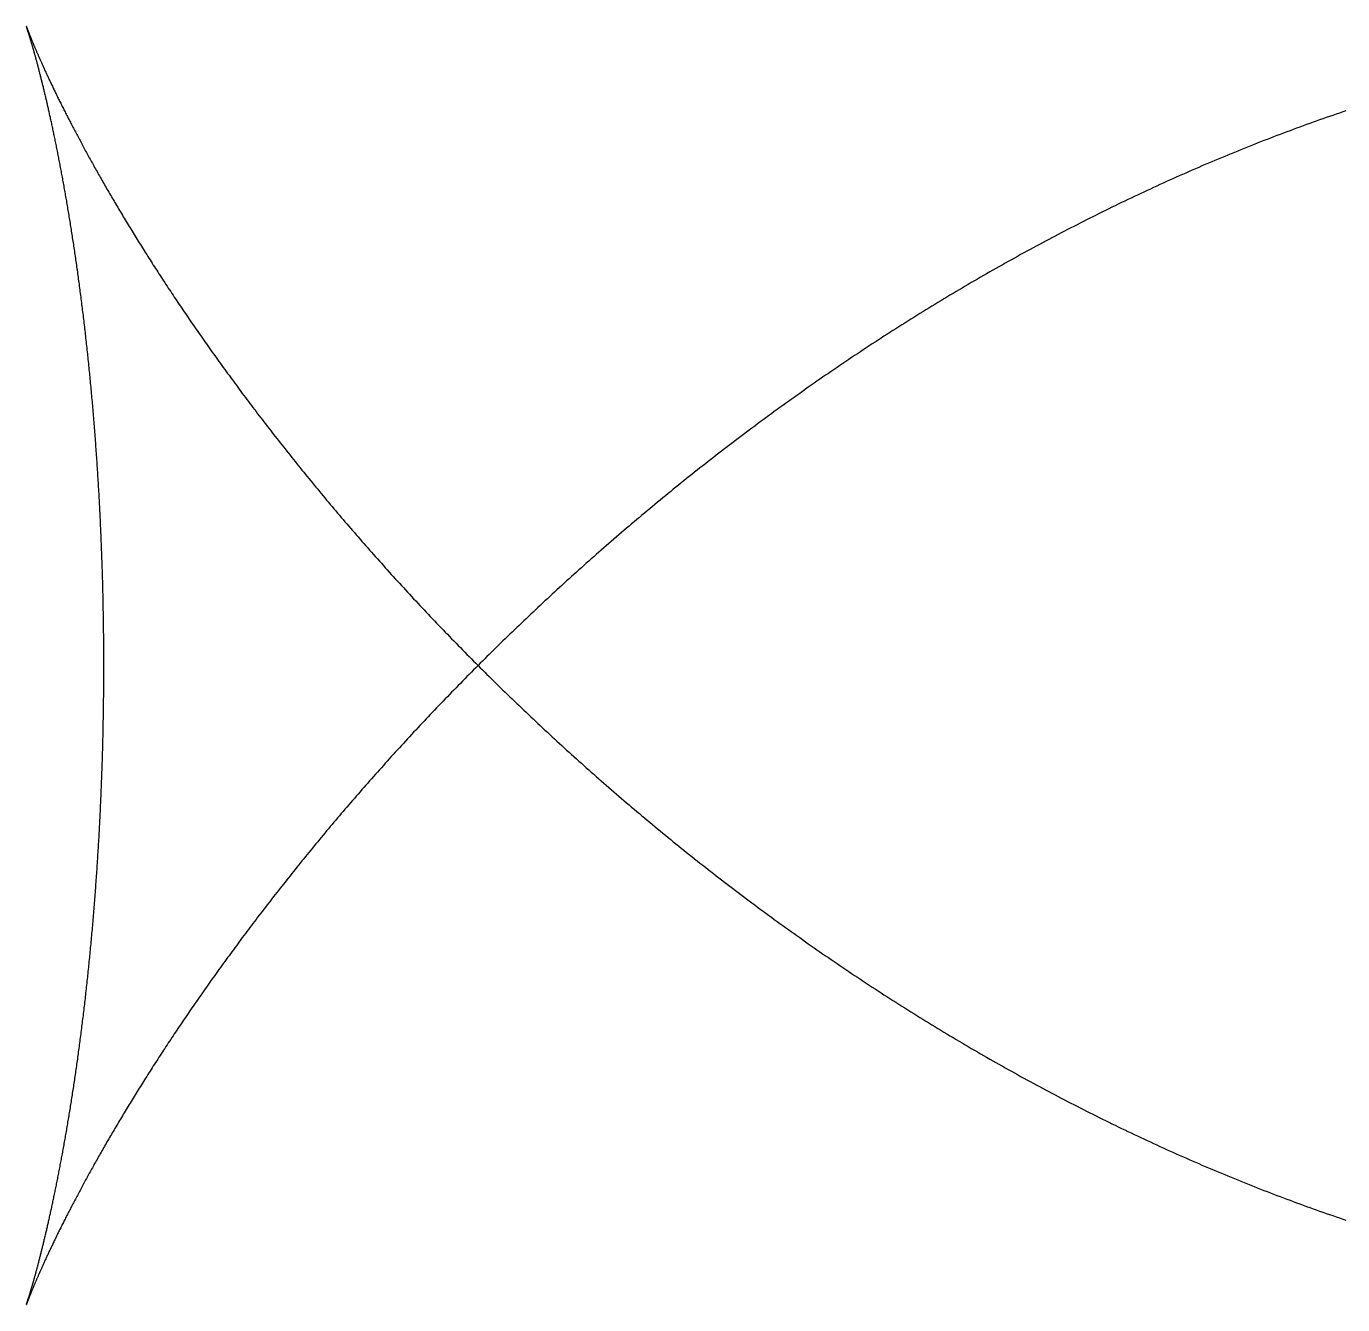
# Model space of a CAD drawing. Header units: metres. Extents: x 0 to 80, y 0 to 80.
# Drawn here: x 30.1 to 40, y 15.2 to 24.8 of the extents above; entities that cross this region are included whole.
import ezdxf

# ---------------------------------------------------------------- set-up
doc = ezdxf.new("R2010")
doc.units = ezdxf.units.M

msp = doc.modelspace()

# ---------------------------------------------------------------- linework, layer by layer
at = {"layer": 'ENGRAVE'}
msp.add_lwpolyline([(40.024787, 24.167424), (40, 24.159067), (39.975219, 24.15066), (39.950445, 24.142202), (39.925677, 24.133694), (39.900916, 24.125135), (39.876161, 24.116526), (39.851414, 24.107867), (39.826673, 24.099158), (39.80194, 24.090399), (39.777214, 24.08159), (39.752495, 24.072731), (39.727785, 24.063823), (39.703082, 24.054865), (39.678387, 24.045858), (39.653701, 24.036802), (39.629023, 24.027696), (39.604353, 24.018541), (39.579693, 24.009338), (39.555041, 24.000085), (39.530398, 23.990784), (39.505765, 23.981434), (39.481141, 23.972035), (39.456526, 23.962588), (39.431921, 23.953093), (39.407326, 23.94355), (39.382742, 23.933959), (39.358167, 23.924319), (39.333603, 23.914632), (39.309049, 23.904898), (39.284506, 23.895115), (39.259974, 23.885285), (39.235453, 23.875408), (39.210943, 23.865484), (39.186445, 23.855512), (39.161958, 23.845494), (39.137483, 23.835429), (39.113019, 23.825317), (39.088568, 23.815158), (39.064128, 23.804953), (39.039702, 23.794701), (39.015287, 23.784403), (38.990885, 23.77406), (38.966496, 23.76367), (38.94212, 23.753234), (38.917757, 23.742753), (38.893408, 23.732226), (38.869072, 23.721653), (38.844749, 23.711035), (38.82044, 23.700372), (38.796145, 23.689664), (38.771865, 23.678911), (38.747598, 23.668113), (38.723346, 23.65727), (38.699108, 23.646383), (38.674885, 23.635451), (38.650677, 23.624475), (38.626484, 23.613455), (38.602306, 23.602391), (38.578144, 23.591283), (38.553997, 23.580131), (38.529865, 23.568936), (38.50575, 23.557697), (38.48165, 23.546415), (38.457566, 23.535089), (38.433499, 23.523721), (38.409448, 23.512309), (38.385413, 23.500855), (38.361396, 23.489358), (38.337395, 23.477819), (38.313411, 23.466237), (38.289444, 23.454613), (38.265495, 23.442947), (38.241563, 23.431239), (38.217649, 23.419489), (38.193752, 23.407697), (38.169873, 23.395864), (38.146013, 23.383989), (38.12217, 23.372074), (38.098346, 23.360117), (38.074541, 23.348119), (38.050754, 23.336081), (38.026986, 23.324002), (38.003237, 23.311882), (37.979507, 23.299722), (37.955796, 23.287522), (37.932105, 23.275281), (37.908433, 23.263001), (37.884781, 23.250681), (37.861148, 23.238322), (37.837536, 23.225923), (37.813944, 23.213484), (37.790372, 23.201007), (37.76682, 23.18849), (37.743289, 23.175935), (37.719779, 23.163341), (37.69629, 23.150708), (37.672821, 23.138037), (37.649374, 23.125328), (37.625948, 23.112581), (37.602543, 23.099796), (37.57916, 23.086973), (37.555799, 23.074112), (37.532459, 23.061214), (37.509141, 23.048279), (37.485846, 23.035306), (37.462573, 23.022297), (37.439322, 23.00925), (37.416093, 22.996167), (37.392888, 22.983048), (37.369705, 22.969892), (37.346545, 22.9567), (37.323408, 22.943472), (37.300294, 22.930208), (37.277204, 22.916908), (37.254137, 22.903573), (37.231094, 22.890203), (37.208075, 22.876797), (37.185079, 22.863356), (37.162108, 22.84988), (37.13916, 22.83637), (37.116237, 22.822825), (37.093339, 22.809246), (37.070465, 22.795632), (37.047615, 22.781984), (37.024791, 22.768303), (37.001991, 22.754588), (36.979217, 22.740839), (36.956468, 22.727056), (36.933744, 22.713241), (36.911046, 22.699392), (36.888373, 22.685511), (36.865726, 22.671597), (36.843105, 22.65765), (36.82051, 22.643671), (36.797941, 22.62966), (36.775398, 22.615616), (36.752882, 22.601541), (36.730392, 22.587434), (36.707929, 22.573296), (36.685493, 22.559126), (36.663083, 22.544925), (36.640701, 22.530693), (36.618345, 22.51643), (36.596017, 22.502137), (36.573717, 22.487813), (36.551444, 22.473458), (36.529198, 22.459074), (36.506981, 22.44466), (36.484791, 22.430215), (36.462629, 22.415742), (36.440496, 22.401238), (36.41839, 22.386706), (36.396313, 22.372144), (36.374265, 22.357554), (36.352245, 22.342935), (36.330254, 22.328287), (36.308292, 22.313611), (36.286358, 22.298907), (36.264454, 22.284174), (36.242579, 22.269414), (36.220734, 22.254626), (36.198918, 22.239811), (36.177131, 22.224968), (36.155374, 22.210099), (36.133647, 22.195202), (36.11195, 22.180279), (36.090283, 22.165329), (36.068646, 22.150353), (36.047039, 22.13535), (36.025463, 22.120322), (36.003917, 22.105267), (35.982402, 22.090187), (35.960918, 22.075082), (35.939464, 22.059951), (35.918041, 22.044795), (35.89665, 22.029614), (35.875289, 22.014409), (35.85396, 21.999179), (35.832662, 21.983924), (35.811396, 21.968646), (35.790161, 21.953343), (35.768958, 21.938017), (35.747787, 21.922667), (35.726648, 21.907294), (35.705541, 21.891897), (35.684466, 21.876477), (35.663423, 21.861035), (35.642412, 21.845569), (35.621435, 21.830082), (35.600489, 21.814572), (35.579576, 21.79904), (35.558697, 21.783485), (35.53785, 21.76791), (35.517035, 21.752312), (35.496255, 21.736694), (35.475507, 21.721054), (35.454792, 21.705393), (35.434111, 21.689711), (35.413464, 21.674009), (35.39285, 21.658287), (35.37227, 21.642544), (35.351723, 21.626781), (35.331211, 21.610998), (35.310732, 21.595196), (35.290288, 21.579374), (35.269877, 21.563534), (35.249501, 21.547674), (35.22916, 21.531795), (35.208853, 21.515897), (35.18858, 21.499981), (35.168342, 21.484047), (35.148139, 21.468095), (35.127971, 21.452124), (35.107838, 21.436136), (35.08774, 21.420131), (35.067677, 21.404108), (35.047649, 21.388069), (35.027657, 21.372012), (35.0077, 21.355938), (34.987778, 21.339848), (34.967892, 21.323742), (34.948042, 21.30762), (34.928228, 21.291481), (34.908449, 21.275327), (34.888707, 21.259157), (34.869, 21.242972), (34.84933, 21.226772), (34.829696, 21.210557), (34.810098, 21.194327), (34.790537, 21.178083), (34.771012, 21.161824), (34.751524, 21.145551), (34.732072, 21.129265), (34.712658, 21.112964), (34.69328, 21.09665), (34.673939, 21.080322), (34.654634, 21.063982), (34.635368, 21.047628), (34.616138, 21.031261), (34.596945, 21.014882), (34.57779, 20.998491), (34.558672, 20.982088), (34.539592, 20.965672), (34.520549, 20.949245), (34.501544, 20.932806), (34.482577, 20.916356), (34.463647, 20.899894), (34.444756, 20.883422), (34.425902, 20.866939), (34.407086, 20.850445), (34.388309, 20.833941), (34.36957, 20.817427), (34.350869, 20.800903), (34.332206, 20.784369), (34.313582, 20.767826), (34.294996, 20.751273), (34.276449, 20.734711), (34.25794, 20.71814), (34.23947, 20.70156), (34.221039, 20.684972), (34.202647, 20.668376), (34.184294, 20.651771), (34.16598, 20.635158), (34.147705, 20.618538), (34.129469, 20.60191), (34.111272, 20.585275), (34.093114, 20.568632), (34.074996, 20.551983), (34.056917, 20.535327), (34.038878, 20.518664), (34.020878, 20.501996), (34.002918, 20.485321), (33.984998, 20.46864), (33.967117, 20.451953), (33.949277, 20.435261), (33.931476, 20.418563), (33.913715, 20.401861), (33.895994, 20.385153), (33.878313, 20.368441), (33.860672, 20.351725), (33.843071, 20.335004), (33.825511, 20.318279), (33.807991, 20.30155), (33.790511, 20.284817), (33.773072, 20.268081), (33.755673, 20.251342), (33.738315, 20.2346), (33.720998, 20.217855), (33.703721, 20.201107), (33.686485, 20.184357), (33.669289, 20.167604), (33.652135, 20.150849), (33.635021, 20.134093), (33.617949, 20.117335), (33.600917, 20.100575), (33.583926, 20.083815), (33.566977, 20.067053), (33.550069, 20.050291), (33.533201, 20.033527), (33.516376, 20.016764), (33.499591, 20), (33.482848, 19.983236), (33.466146, 19.966473), (33.449486, 19.949709), (33.432867, 19.932947), (33.41629, 19.916185), (33.399755, 19.899425), (33.383261, 19.882665), (33.366809, 19.865907), (33.350399, 19.849151), (33.33403, 19.832396), (33.317704, 19.815643), (33.301419, 19.798893), (33.285176, 19.782145), (33.268975, 19.7654), (33.252817, 19.748658), (33.2367, 19.731919), (33.220626, 19.715183), (33.204593, 19.69845), (33.188603, 19.681721), (33.172655, 19.664996), (33.15675, 19.648275), (33.140886, 19.631559), (33.125066, 19.614847), (33.109287, 19.598139), (33.093551, 19.581437), (33.077858, 19.564739), (33.062207, 19.548047), (33.046598, 19.53136), (33.031033, 19.514679), (33.01551, 19.498004), (33.000029, 19.481336), (32.984591, 19.464673), (32.969197, 19.448017), (32.953844, 19.431368), (32.938535, 19.414725), (32.923269, 19.39809), (32.908045, 19.381462), (32.892864, 19.364842), (32.877726, 19.348229), (32.862632, 19.331624), (32.84758, 19.315028), (32.832571, 19.29844), (32.817606, 19.28186), (32.802683, 19.265289), (32.787804, 19.248727), (32.772968, 19.232174), (32.758175, 19.215631), (32.743425, 19.199097), (32.728718, 19.182573), (32.714055, 19.166059), (32.699435, 19.149555), (32.684858, 19.133061), (32.670325, 19.116578), (32.655835, 19.100106), (32.641389, 19.083644), (32.626986, 19.067194), (32.612626, 19.050755), (32.59831, 19.034328), (32.584037, 19.017912), (32.569808, 19.001509), (32.555622, 18.985118), (32.54148, 18.968739), (32.527382, 18.952372), (32.513327, 18.936018), (32.499315, 18.919678), (32.485348, 18.90335), (32.471424, 18.887036), (32.457543, 18.870735), (32.443706, 18.854449), (32.429913, 18.838176), (32.416164, 18.821917), (32.402459, 18.805673), (32.388797, 18.789443), (32.375179, 18.773228), (32.361604, 18.757028), (32.348074, 18.740843), (32.334587, 18.724673), (32.321144, 18.708519), (32.307745, 18.69238), (32.29439, 18.676258), (32.281079, 18.660152), (32.267811, 18.644062), (32.254587, 18.627988), (32.241408, 18.611931), (32.228272, 18.595892), (32.21518, 18.579869), (32.202132, 18.563864), (32.189127, 18.547876), (32.176167, 18.531905), (32.163251, 18.515953), (32.150378, 18.500019), (32.13755, 18.484103), (32.124765, 18.468205), (32.112025, 18.452326), (32.099328, 18.436466), (32.086675, 18.420626), (32.074067, 18.404804), (32.061502, 18.389002), (32.048981, 18.373219), (32.036504, 18.357456), (32.024071, 18.341713), (32.011682, 18.325991), (31.999337, 18.310289), (31.987036, 18.294607), (31.974779, 18.278946), (31.962566, 18.263306), (31.950397, 18.247688), (31.938272, 18.23209), (31.926191, 18.216515), (31.914153, 18.20096), (31.90216, 18.185428), (31.890211, 18.169918), (31.878305, 18.154431), (31.866444, 18.138965), (31.854626, 18.123523), (31.842852, 18.108103), (31.831123, 18.092706), (31.819437, 18.077333), (31.807795, 18.061983), (31.796197, 18.046657), (31.784643, 18.031354), (31.773132, 18.016076), (31.761666, 18.000821), (31.750243, 17.985591), (31.738865, 17.970386), (31.72753, 17.955205), (31.716239, 17.940049), (31.704991, 17.924918), (31.693788, 17.909813), (31.682628, 17.894733), (31.671512, 17.879678), (31.66044, 17.86465), (31.649412, 17.849647), (31.638427, 17.834671), (31.627486, 17.819721), (31.616589, 17.804798), (31.605735, 17.789901), (31.594925, 17.775032), (31.584159, 17.760189), (31.573437, 17.745374), (31.562758, 17.730586), (31.552122, 17.715826), (31.54153, 17.701093), (31.530982, 17.686389), (31.520477, 17.671713), (31.510016, 17.657065), (31.499598, 17.642446), (31.489224, 17.627856), (31.478893, 17.613294), (31.468606, 17.598762), (31.458362, 17.584258), (31.448161, 17.569785), (31.438004, 17.55534), (31.42789, 17.540926), (31.417819, 17.526542), (31.407792, 17.512187), (31.397808, 17.497863), (31.387867, 17.48357), (31.37797, 17.469307), (31.368115, 17.455075), (31.358304, 17.440874), (31.348536, 17.426704), (31.338811, 17.412566), (31.329129, 17.398459), (31.31949, 17.384384), (31.309894, 17.37034), (31.300341, 17.356329), (31.290831, 17.34235), (31.281364, 17.328403), (31.27194, 17.314489), (31.262558, 17.300608), (31.25322, 17.286759), (31.243924, 17.272944), (31.234671, 17.259161), (31.225461, 17.245412), (31.216293, 17.231697), (31.207169, 17.218016), (31.198086, 17.204368), (31.189047, 17.190754), (31.18005, 17.177175), (31.171095, 17.16363), (31.162183, 17.15012), (31.153313, 17.136644), (31.144486, 17.123203), (31.135701, 17.109797), (31.126958, 17.096427), (31.118258, 17.083092), (31.1096, 17.069792), (31.100984, 17.056528), (31.092411, 17.0433), (31.083879, 17.030108), (31.07539, 17.016952), (31.066942, 17.003833), (31.058537, 16.99075), (31.050174, 16.977703), (31.041852, 16.964694), (31.033573, 16.951721), (31.025335, 16.938786), (31.017139, 16.925888), (31.008985, 16.913027), (31.000872, 16.900204), (30.992801, 16.887419), (30.984772, 16.874672), (30.976784, 16.861963), (30.968838, 16.849292), (30.960934, 16.836659), (30.95307, 16.824065), (30.945249, 16.81151), (30.937468, 16.798993), (30.929729, 16.786516), (30.922031, 16.774077), (30.914374, 16.761678), (30.906758, 16.749319), (30.899184, 16.736999), (30.89165, 16.724719), (30.884158, 16.712478), (30.876706, 16.700278), (30.869295, 16.688118), (30.861925, 16.675998), (30.854596, 16.663919), (30.847308, 16.651881), (30.84006, 16.639883), (30.832853, 16.627926), (30.825686, 16.616011), (30.81856, 16.604136), (30.811474, 16.592303), (30.804429, 16.580511), (30.797424, 16.568761), (30.79046, 16.557053), (30.783535, 16.545387), (30.776651, 16.533763), (30.769807, 16.522181), (30.763003, 16.510642), (30.756239, 16.499145), (30.749515, 16.487691), (30.742831, 16.476279), (30.736187, 16.464911), (30.729582, 16.453585), (30.723017, 16.442303), (30.716492, 16.431064), (30.710006, 16.419869), (30.70356, 16.408717), (30.697154, 16.397609), (30.690786, 16.386545), (30.684458, 16.375525), (30.67817, 16.364549), (30.67192, 16.353617), (30.66571, 16.34273), (30.659539, 16.331887), (30.653407, 16.321089), (30.647314, 16.310336), (30.64126, 16.299628), (30.635244, 16.288965), (30.629267, 16.278347), (30.623329, 16.267774), (30.61743, 16.257247), (30.611569, 16.246766), (30.605747, 16.23633), (30.599963, 16.22594), (30.594218, 16.215597), (30.588511, 16.205299), (30.582842, 16.195047), (30.577211, 16.184842), (30.571618, 16.174683), (30.566064, 16.164571), (30.560547, 16.154506), (30.555068, 16.144488), (30.549627, 16.134516), (30.544224, 16.124592), (30.538859, 16.114715), (30.533531, 16.104885), (30.52824, 16.095102), (30.522987, 16.085368), (30.517772, 16.075681), (30.512593, 16.066041), (30.507452, 16.05645), (30.502349, 16.046907), (30.497282, 16.037412), (30.492252, 16.027965), (30.487259, 16.018566), (30.482304, 16.009216), (30.477384, 15.999915), (30.472502, 15.990662), (30.467656, 15.981459), (30.462847, 15.972304), (30.458075, 15.963198), (30.453338, 15.954142), (30.448638, 15.945135), (30.443975, 15.936177), (30.439347, 15.927269), (30.434756, 15.91841), (30.430201, 15.909601), (30.425681, 15.900842), (30.421198, 15.892133), (30.41675, 15.883474), (30.412338, 15.874865), (30.407962, 15.866306), (30.403621, 15.857798), (30.399316, 15.84934), (30.395046, 15.840933), (30.390812, 15.832576), (30.386612, 15.824271), (30.382448, 15.816016), (30.378319, 15.807812), (30.374225, 15.799659), (30.370166, 15.791557), (30.366142, 15.783507), (30.362152, 15.775508), (30.358197, 15.767561), (30.354277, 15.759665), (30.350391, 15.75182), (30.346539, 15.744028), (30.342722, 15.736287), (30.338939, 15.728598), (30.335191, 15.720962), (30.331476, 15.713377), (30.327795, 15.705845), (30.324148, 15.698365), (30.320536, 15.690937), (30.316956, 15.683562), (30.313411, 15.67624), (30.309899, 15.66897), (30.30642, 15.661753), (30.302975, 15.654589), (30.299563, 15.647478), (30.296184, 15.64042), (30.292839, 15.633415), (30.289526, 15.626463), (30.286247, 15.619564), (30.283, 15.612719), (30.279786, 15.605927), (30.276605, 15.599189), (30.273456, 15.592505), (30.27034, 15.585874), (30.267256, 15.579297), (30.264205, 15.572774), (30.261185, 15.566304), (30.258198, 15.559889), (30.255243, 15.553528), (30.25232, 15.547221), (30.249429, 15.540968), (30.246569, 15.53477), (30.243742, 15.528626), (30.240945, 15.522537), (30.238181, 15.516502), (30.235447, 15.510521), (30.232745, 15.504596), (30.230074, 15.498725), (30.227435, 15.492909), (30.224826, 15.487148), (30.222248, 15.481442), (30.219701, 15.475791), (30.217185, 15.470195), (30.2147, 15.464654), (30.212245, 15.459169), (30.20982, 15.453739), (30.207426, 15.448364), (30.205062, 15.443045), (30.202729, 15.437781), (30.200425, 15.432573), (30.198152, 15.427421), (30.195908, 15.422324), (30.193694, 15.417283), (30.19151, 15.412298), (30.189355, 15.407369), (30.18723, 15.402495), (30.185134, 15.397678), (30.183068, 15.392917), (30.181031, 15.388212), (30.179023, 15.383563), (30.177044, 15.37897), (30.175093, 15.374434), (30.173172, 15.369954), (30.171279, 15.365531), (30.169415, 15.361164), (30.16758, 15.356853), (30.165773, 15.352599), (30.163994, 15.348402), (30.162244, 15.344261), (30.160521, 15.340177), (30.158827, 15.33615), (30.15716, 15.33218), (30.155522, 15.328266), (30.153911, 15.32441), (30.152328, 15.32061), (30.150772, 15.316868), (30.149244, 15.313182), (30.147743, 15.309554), (30.146269, 15.305983), (30.144822, 15.302469), (30.143402, 15.299012), (30.14201, 15.295613), (30.140644, 15.29227), (30.139304, 15.288986), (30.137992, 15.285758), (30.136706, 15.282588), (30.135446, 15.279476), (30.134213, 15.276421), (30.133005, 15.273423), (30.131824, 15.270484), (30.130669, 15.267601), (30.12954, 15.264777), (30.128436, 15.26201), (30.127359, 15.259301), (30.126306, 15.25665), (30.12528, 15.254056), (30.124278, 15.25152), (30.123302, 15.249042), (30.122351, 15.246623), (30.121426, 15.24426), (30.120525, 15.241956), (30.119649, 15.23971), (30.118797, 15.237522), (30.117971, 15.235392), (30.117168, 15.23332), (30.116391, 15.231306), (30.115637, 15.22935), (30.114908, 15.227453), (30.114203, 15.225613), (30.113522, 15.223832), (30.112865, 15.222108), (30.112232, 15.220443), (30.111622, 15.218837), (30.111036, 15.217288), (30.110473, 15.215798), (30.109934, 15.214366), (30.109418, 15.212992), (30.108925, 15.211677), (30.108456, 15.21042), (30.108009, 15.209222), (30.107585, 15.208082), (30.107184, 15.207), (30.106805, 15.205976), (30.106449, 15.205011), (30.106115, 15.204105), (30.105804, 15.203257), (30.105515, 15.202467), (30.105248, 15.201736), (30.105003, 15.201063), (30.10478, 15.200449), (30.104578, 15.199893), (30.104398, 15.199396), (30.10424, 15.198957), (30.104103, 15.198576), (30.103988, 15.198255), (30.103894, 15.197991), (30.103821, 15.197786), (30.103769, 15.19764), (30.103738, 15.197552), (30.103727, 15.197523), (30.103738, 15.197552), (30.103768, 15.19764), (30.10382, 15.197786), (30.103892, 15.197991), (30.103984, 15.198255), (30.104096, 15.198576), (30.104228, 15.198957), (30.10438, 15.199396), (30.104552, 15.199893), (30.104744, 15.200449), (30.104955, 15.201063), (30.105186, 15.201736), (30.105436, 15.202467), (30.105705, 15.203257), (30.105994, 15.204105), (30.106301, 15.205011), (30.106628, 15.205976), (30.106973, 15.207), (30.107337, 15.208082), (30.10772, 15.209222), (30.108121, 15.21042), (30.108541, 15.211677), (30.108979, 15.212992), (30.109435, 15.214366), (30.109909, 15.215798), (30.110402, 15.217288), (30.110912, 15.218837), (30.111439, 15.220443), (30.111985, 15.222108), (30.112548, 15.223832), (30.113128, 15.225613), (30.113726, 15.227453), (30.114341, 15.22935), (30.114973, 15.231306), (30.115622, 15.23332), (30.116288, 15.235392), (30.11697, 15.237522), (30.117669, 15.23971), (30.118385, 15.241956), (30.119117, 15.24426), (30.119866, 15.246623), (30.120631, 15.249042), (30.121412, 15.25152), (30.122208, 15.254056), (30.123021, 15.25665), (30.12385, 15.259301), (30.124694, 15.26201), (30.125554, 15.264777), (30.126429, 15.267601), (30.127319, 15.270484), (30.128225, 15.273423), (30.129146, 15.276421), (30.130082, 15.279476), (30.131032, 15.282588), (30.131998, 15.285758), (30.132978, 15.288986), (30.133973, 15.29227), (30.134982, 15.295613), (30.136006, 15.299012), (30.137044, 15.302469), (30.138096, 15.305983), (30.139162, 15.309554), (30.140242, 15.313182), (30.141336, 15.316868), (30.142443, 15.32061), (30.143564, 15.32441), (30.144699, 15.328266), (30.145847, 15.33218), (30.147008, 15.33615), (30.148182, 15.340177), (30.149369, 15.344261), (30.15057, 15.348402), (30.151783, 15.352599), (30.153009, 15.356853), (30.154247, 15.361164), (30.155498, 15.365531), (30.156762, 15.369954), (30.158037, 15.374434), (30.159325, 15.37897), (30.160625, 15.383563), (30.161937, 15.388212), (30.16326, 15.392917), (30.164596, 15.397678), (30.165943, 15.402495), (30.167302, 15.407369), (30.168672, 15.412298), (30.170053, 15.417283), (30.171446, 15.422324), (30.172849, 15.427421), (30.174264, 15.432573), (30.17569, 15.437781), (30.177126, 15.443045), (30.178573, 15.448364), (30.18003, 15.453739), (30.181498, 15.459169), (30.182977, 15.464654), (30.184465, 15.470195), (30.185964, 15.475791), (30.187473, 15.481442), (30.188991, 15.487148), (30.19052, 15.492909), (30.192058, 15.498725), (30.193606, 15.504596), (30.195163, 15.510521), (30.19673, 15.516502), (30.198306, 15.522537), (30.199891, 15.528626), (30.201485, 15.53477), (30.203089, 15.540968), (30.204701, 15.547221), (30.206321, 15.553528), (30.207951, 15.559889), (30.209589, 15.566304), (30.211235, 15.572774), (30.21289, 15.579297), (30.214553, 15.585874), (30.216224, 15.592505), (30.217903, 15.599189), (30.219591, 15.605927), (30.221285, 15.612719), (30.222988, 15.619564), (30.224698, 15.626463), (30.226416, 15.633415), (30.228141, 15.64042), (30.229873, 15.647478), (30.231613, 15.654589), (30.23336, 15.661753), (30.235113, 15.66897), (30.236874, 15.67624), (30.238641, 15.683562), (30.240415, 15.690937), (30.242196, 15.698365), (30.243983, 15.705845), (30.245776, 15.713377), (30.247576, 15.720962), (30.249382, 15.728598), (30.251193, 15.736287), (30.253011, 15.744028), (30.254835, 15.75182), (30.256664, 15.759665), (30.258499, 15.767561), (30.26034, 15.775508), (30.262186, 15.783507), (30.264038, 15.791557), (30.265894, 15.799659), (30.267756, 15.807812), (30.269623, 15.816016), (30.271495, 15.824271), (30.273372, 15.832576), (30.275253, 15.840933), (30.277139, 15.84934), (30.27903, 15.857798), (30.280925, 15.866306), (30.282824, 15.874865), (30.284728, 15.883474), (30.286636, 15.892133), (30.288548, 15.900842), (30.290464, 15.909601), (30.292384, 15.91841), (30.294307, 15.927269), (30.296234, 15.936177), (30.298165, 15.945135), (30.300099, 15.954142), (30.302037, 15.963198), (30.303977, 15.972304), (30.305921, 15.981459), (30.307869, 15.990662), (30.309819, 15.999915), (30.311772, 16.009216), (30.313727, 16.018566), (30.315686, 16.027965), (30.317647, 16.037412), (30.31961, 16.046907), (30.321576, 16.05645), (30.323545, 16.066041), (30.325515, 16.075681), (30.327488, 16.085368), (30.329462, 16.095102), (30.331439, 16.104885), (30.333417, 16.114715), (30.335398, 16.124592), (30.337379, 16.134516), (30.339363, 16.144488), (30.341348, 16.154506), (30.343334, 16.164571), (30.345321, 16.174683), (30.34731, 16.184842), (30.3493, 16.195047), (30.351291, 16.205299), (30.353282, 16.215597), (30.355275, 16.22594), (30.357268, 16.23633), (30.359262, 16.246766), (30.361257, 16.257247), (30.363252, 16.267774), (30.365247, 16.278347), (30.367243, 16.288965), (30.369238, 16.299628), (30.371234, 16.310336), (30.37323, 16.321089), (30.375226, 16.331887), (30.377221, 16.34273), (30.379217, 16.353617), (30.381212, 16.364549), (30.383206, 16.375525), (30.3852, 16.386545), (30.387194, 16.397609), (30.389187, 16.408717), (30.391179, 16.419869), (30.39317, 16.431064), (30.39516, 16.442303), (30.397149, 16.453585), (30.399137, 16.464911), (30.401124, 16.476279), (30.403109, 16.487691), (30.405093, 16.499145), (30.407076, 16.510642), (30.409057, 16.522181), (30.411036, 16.533763), (30.413014, 16.545387), (30.41499, 16.557053), (30.416964, 16.568761), (30.418936, 16.580511), (30.420906, 16.592303), (30.422873, 16.604136), (30.424839, 16.616011), (30.426802, 16.627926), (30.428763, 16.639883), (30.430721, 16.651881), (30.432677, 16.663919), (30.43463, 16.675998), (30.436581, 16.688118), (30.438528, 16.700278), (30.440473, 16.712478), (30.442415, 16.724719), (30.444354, 16.736999), (30.44629, 16.749319), (30.448222, 16.761678), (30.450151, 16.774077), (30.452077, 16.786516), (30.453999, 16.798993), (30.455918, 16.81151), (30.457834, 16.824065), (30.459745, 16.836659), (30.461653, 16.849292), (30.463557, 16.861963), (30.465457, 16.874672), (30.467354, 16.887419), (30.469246, 16.900204), (30.471134, 16.913027), (30.473017, 16.925888), (30.474897, 16.938786), (30.476772, 16.951721), (30.478643, 16.964694), (30.480509, 16.977703), (30.482371, 16.99075), (30.484228, 17.003833), (30.48608, 17.016952), (30.487928, 17.030108), (30.48977, 17.0433), (30.491608, 17.056528), (30.493441, 17.069792), (30.495268, 17.083092), (30.497091, 17.096427), (30.498908, 17.109797), (30.50072, 17.123203), (30.502526, 17.136644), (30.504327, 17.15012), (30.506123, 17.16363), (30.507913, 17.177175), (30.509697, 17.190754), (30.511476, 17.204368), (30.513249, 17.218016), (30.515016, 17.231697), (30.516777, 17.245412), (30.518532, 17.259161), (30.520281, 17.272944), (30.522024, 17.286759), (30.523761, 17.300608), (30.525491, 17.314489), (30.527215, 17.328403), (30.528933, 17.34235), (30.530644, 17.356329), (30.532349, 17.37034), (30.534047, 17.384384), (30.535739, 17.398459), (30.537423, 17.412566), (30.539101, 17.426704), (30.540773, 17.440874), (30.542437, 17.455075), (30.544094, 17.469307), (30.545745, 17.48357), (30.547388, 17.497863), (30.549024, 17.512187), (30.550653, 17.526542), (30.552274, 17.540926), (30.553889, 17.55534), (30.555495, 17.569785), (30.557095, 17.584258), (30.558687, 17.598762), (30.560271, 17.613294), (30.561848, 17.627856), (30.563417, 17.642446), (30.564978, 17.657065), (30.566531, 17.671713), (30.568077, 17.686389), (30.569615, 17.701093), (30.571144, 17.715826), (30.572666, 17.730586), (30.574179, 17.745374), (30.575685, 17.760189), (30.577182, 17.775032), (30.578671, 17.789901), (30.580152, 17.804798), (30.581624, 17.819721), (30.583088, 17.834671), (30.584543, 17.849647), (30.58599, 17.86465), (30.587428, 17.879678), (30.588858, 17.894733), (30.590279, 17.909813), (30.591691, 17.924918), (30.593095, 17.940049), (30.594489, 17.955205), (30.595875, 17.970386), (30.597252, 17.985591), (30.59862, 18.000821), (30.599978, 18.016076), (30.601328, 18.031354), (30.602669, 18.046657), (30.604, 18.061983), (30.605322, 18.077333), (30.606635, 18.092706), (30.607939, 18.108103), (30.609233, 18.123523), (30.610518, 18.138965), (30.611793, 18.154431), (30.613059, 18.169918), (30.614315, 18.185428), (30.615562, 18.20096), (30.616799, 18.216515), (30.618026, 18.23209), (30.619244, 18.247688), (30.620451, 18.263306), (30.621649, 18.278946), (30.622837, 18.294607), (30.624016, 18.310289), (30.625184, 18.325991), (30.626342, 18.341713), (30.62749, 18.357456), (30.628629, 18.373219), (30.629757, 18.389002), (30.630875, 18.404804), (30.631982, 18.420626), (30.63308, 18.436466), (30.634167, 18.452326), (30.635244, 18.468205), (30.636311, 18.484103), (30.637367, 18.500019), (30.638413, 18.515953), (30.639448, 18.531905), (30.640473, 18.547876), (30.641487, 18.563864), (30.642491, 18.579869), (30.643484, 18.595892), (30.644467, 18.611931), (30.645439, 18.627988), (30.6464, 18.644062), (30.64735, 18.660152), (30.64829, 18.676258), (30.649219, 18.69238), (30.650137, 18.708519), (30.651044, 18.724673), (30.65194, 18.740843), (30.652826, 18.757028), (30.6537, 18.773228), (30.654564, 18.789443), (30.655416, 18.805673), (30.656257, 18.821917), (30.657088, 18.838176), (30.657907, 18.854449), (30.658715, 18.870735), (30.659511, 18.887036), (30.660297, 18.90335), (30.661072, 18.919678), (30.661835, 18.936018), (30.662587, 18.952372), (30.663327, 18.968739), (30.664057, 18.985118), (30.664774, 19.001509), (30.665481, 19.017912), (30.666176, 19.034328), (30.66686, 19.050755), (30.667532, 19.067194), (30.668193, 19.083644), (30.668842, 19.100106), (30.66948, 19.116578), (30.670106, 19.133061), (30.670721, 19.149555), (30.671324, 19.166059), (30.671916, 19.182573), (30.672496, 19.199097), (30.673064, 19.215631), (30.673621, 19.232174), (30.674165, 19.248727), (30.674699, 19.265289), (30.67522, 19.28186), (30.67573, 19.29844), (30.676228, 19.315028), (30.676714, 19.331624), (30.677189, 19.348229), (30.677651, 19.364842), (30.678102, 19.381462), (30.678541, 19.39809), (30.678968, 19.414725), (30.679384, 19.431368), (30.679787, 19.448017), (30.680178, 19.464673), (30.680558, 19.481336), (30.680926, 19.498004), (30.681281, 19.514679), (30.681625, 19.53136), (30.681957, 19.548047), (30.682277, 19.564739), (30.682585, 19.581437), (30.682881, 19.598139), (30.683165, 19.614847), (30.683437, 19.631559), (30.683696, 19.648275), (30.683944, 19.664996), (30.68418, 19.681721), (30.684404, 19.69845), (30.684616, 19.715183), (30.684815, 19.731919), (30.685003, 19.748658), (30.685178, 19.7654), (30.685342, 19.782145), (30.685493, 19.798893), (30.685632, 19.815643), (30.68576, 19.832396), (30.685875, 19.849151), (30.685978, 19.865907), (30.686068, 19.882665), (30.686147, 19.899425), (30.686214, 19.916185), (30.686268, 19.932947), (30.686311, 19.949709), (30.686341, 19.966473), (30.686359, 19.983236), (30.686365, 20), (30.686359, 20.016764), (30.686341, 20.033527), (30.686311, 20.050291), (30.686268, 20.067053), (30.686214, 20.083815), (30.686147, 20.100575), (30.686068, 20.117335), (30.685978, 20.134093), (30.685875, 20.150849), (30.68576, 20.167604), (30.685632, 20.184357), (30.685493, 20.201107), (30.685342, 20.217855), (30.685178, 20.2346), (30.685003, 20.251342), (30.684815, 20.268081), (30.684616, 20.284817), (30.684404, 20.30155), (30.68418, 20.318279), (30.683944, 20.335004), (30.683696, 20.351725), (30.683437, 20.368441), (30.683165, 20.385153), (30.682881, 20.401861), (30.682585, 20.418563), (30.682277, 20.435261), (30.681957, 20.451953), (30.681625, 20.46864), (30.681281, 20.485321), (30.680926, 20.501996), (30.680558, 20.518664), (30.680178, 20.535327), (30.679787, 20.551983), (30.679384, 20.568632), (30.678968, 20.585275), (30.678541, 20.60191), (30.678102, 20.618538), (30.677651, 20.635158), (30.677189, 20.651771), (30.676714, 20.668376), (30.676228, 20.684972), (30.67573, 20.70156), (30.67522, 20.71814), (30.674699, 20.734711), (30.674165, 20.751273), (30.673621, 20.767826), (30.673064, 20.784369), (30.672496, 20.800903), (30.671916, 20.817427), (30.671324, 20.833941), (30.670721, 20.850445), (30.670106, 20.866939), (30.66948, 20.883422), (30.668842, 20.899894), (30.668193, 20.916356), (30.667532, 20.932806), (30.66686, 20.949245), (30.666176, 20.965672), (30.665481, 20.982088), (30.664774, 20.998491), (30.664057, 21.014882), (30.663327, 21.031261), (30.662587, 21.047628), (30.661835, 21.063982), (30.661072, 21.080322), (30.660297, 21.09665), (30.659511, 21.112964), (30.658715, 21.129265), (30.657907, 21.145551), (30.657088, 21.161824), (30.656257, 21.178083), (30.655416, 21.194327), (30.654564, 21.210557), (30.6537, 21.226772), (30.652826, 21.242972), (30.65194, 21.259157), (30.651044, 21.275327), (30.650137, 21.291481), (30.649219, 21.30762), (30.64829, 21.323742), (30.64735, 21.339848), (30.6464, 21.355938), (30.645439, 21.372012), (30.644467, 21.388069), (30.643484, 21.404108), (30.642491, 21.420131), (30.641487, 21.436136), (30.640473, 21.452124), (30.639448, 21.468095), (30.638413, 21.484047), (30.637367, 21.499981), (30.636311, 21.515897), (30.635244, 21.531795), (30.634167, 21.547674), (30.63308, 21.563534), (30.631982, 21.579374), (30.630875, 21.595196), (30.629757, 21.610998), (30.628629, 21.626781), (30.62749, 21.642544), (30.626342, 21.658287), (30.625184, 21.674009), (30.624016, 21.689711), (30.622837, 21.705393), (30.621649, 21.721054), (30.620451, 21.736694), (30.619244, 21.752312), (30.618026, 21.76791), (30.616799, 21.783485), (30.615562, 21.79904), (30.614315, 21.814572), (30.613059, 21.830082), (30.611793, 21.845569), (30.610518, 21.861035), (30.609233, 21.876477), (30.607939, 21.891897), (30.606635, 21.907294), (30.605322, 21.922667), (30.604, 21.938017), (30.602669, 21.953343), (30.601328, 21.968646), (30.599978, 21.983924), (30.59862, 21.999179), (30.597252, 22.014409), (30.595875, 22.029614), (30.594489, 22.044795), (30.593095, 22.059951), (30.591691, 22.075082), (30.590279, 22.090187), (30.588858, 22.105267), (30.587428, 22.120322), (30.58599, 22.13535), (30.584543, 22.150353), (30.583088, 22.165329), (30.581624, 22.180279), (30.580152, 22.195202), (30.578671, 22.210099), (30.577182, 22.224968), (30.575685, 22.239811), (30.574179, 22.254626), (30.572666, 22.269414), (30.571144, 22.284174), (30.569615, 22.298907), (30.568077, 22.313611), (30.566531, 22.328287), (30.564978, 22.342935), (30.563417, 22.357554), (30.561848, 22.372144), (30.560271, 22.386706), (30.558687, 22.401238), (30.557095, 22.415742), (30.555495, 22.430215), (30.553889, 22.44466), (30.552274, 22.459074), (30.550653, 22.473458), (30.549024, 22.487813), (30.547388, 22.502137), (30.545745, 22.51643), (30.544094, 22.530693), (30.542437, 22.544925), (30.540773, 22.559126), (30.539101, 22.573296), (30.537423, 22.587434), (30.535739, 22.601541), (30.534047, 22.615616), (30.532349, 22.62966), (30.530644, 22.643671), (30.528933, 22.65765), (30.527215, 22.671597), (30.525491, 22.685511), (30.523761, 22.699392), (30.522024, 22.713241), (30.520281, 22.727056), (30.518532, 22.740839), (30.516777, 22.754588), (30.515016, 22.768303), (30.513249, 22.781984), (30.511476, 22.795632), (30.509697, 22.809246), (30.507913, 22.822825), (30.506123, 22.83637), (30.504327, 22.84988), (30.502526, 22.863356), (30.50072, 22.876797), (30.498908, 22.890203), (30.497091, 22.903573), (30.495268, 22.916908), (30.493441, 22.930208), (30.491608, 22.943472), (30.48977, 22.9567), (30.487928, 22.969892), (30.48608, 22.983048), (30.484228, 22.996167), (30.482371, 23.00925), (30.480509, 23.022297), (30.478643, 23.035306), (30.476772, 23.048279), (30.474897, 23.061214), (30.473017, 23.074112), (30.471134, 23.086973), (30.469246, 23.099796), (30.467354, 23.112581), (30.465457, 23.125328), (30.463557, 23.138037), (30.461653, 23.150708), (30.459745, 23.163341), (30.457834, 23.175935), (30.455918, 23.18849), (30.453999, 23.201007), (30.452077, 23.213484), (30.450151, 23.225923), (30.448222, 23.238322), (30.44629, 23.250681), (30.444354, 23.263001), (30.442415, 23.275281), (30.440473, 23.287522), (30.438528, 23.299722), (30.436581, 23.311882), (30.43463, 23.324002), (30.432677, 23.336081), (30.430721, 23.348119), (30.428763, 23.360117), (30.426802, 23.372074), (30.424839, 23.383989), (30.422873, 23.395864), (30.420906, 23.407697), (30.418936, 23.419489), (30.416964, 23.431239), (30.41499, 23.442947), (30.413014, 23.454613), (30.411036, 23.466237), (30.409057, 23.477819), (30.407076, 23.489358), (30.405093, 23.500855), (30.403109, 23.512309), (30.401124, 23.523721), (30.399137, 23.535089), (30.397149, 23.546415), (30.39516, 23.557697), (30.39317, 23.568936), (30.391179, 23.580131), (30.389187, 23.591283), (30.387194, 23.602391), (30.3852, 23.613455), (30.383206, 23.624475), (30.381212, 23.635451), (30.379217, 23.646383), (30.377221, 23.65727), (30.375226, 23.668113), (30.37323, 23.678911), (30.371234, 23.689664), (30.369238, 23.700372), (30.367243, 23.711035), (30.365247, 23.721653), (30.363252, 23.732226), (30.361257, 23.742753), (30.359262, 23.753234), (30.357268, 23.76367), (30.355275, 23.77406), (30.353282, 23.784403), (30.351291, 23.794701), (30.3493, 23.804953), (30.34731, 23.815158), (30.345321, 23.825317), (30.343334, 23.835429), (30.341348, 23.845494), (30.339363, 23.855512), (30.337379, 23.865484), (30.335398, 23.875408), (30.333417, 23.885285), (30.331439, 23.895115), (30.329462, 23.904898), (30.327488, 23.914632), (30.325515, 23.924319), (30.323545, 23.933959), (30.321576, 23.94355), (30.31961, 23.953093), (30.317647, 23.962588), (30.315686, 23.972035), (30.313727, 23.981434), (30.311772, 23.990784), (30.309819, 24.000085), (30.307869, 24.009338), (30.305921, 24.018541), (30.303977, 24.027696), (30.302037, 24.036802), (30.300099, 24.045858), (30.298165, 24.054865), (30.296234, 24.063823), (30.294307, 24.072731), (30.292384, 24.08159), (30.290464, 24.090399), (30.288548, 24.099158), (30.286636, 24.107867), (30.284728, 24.116526), (30.282824, 24.125135), (30.280925, 24.133694), (30.27903, 24.142202), (30.277139, 24.15066), (30.275253, 24.159067), (30.273372, 24.167424), (30.271495, 24.175729), (30.269623, 24.183984), (30.267756, 24.192188), (30.265894, 24.200341), (30.264038, 24.208443), (30.262186, 24.216493), (30.26034, 24.224492), (30.258499, 24.232439), (30.256664, 24.240335), (30.254835, 24.24818), (30.253011, 24.255972), (30.251193, 24.263713), (30.249382, 24.271402), (30.247576, 24.279038), (30.245776, 24.286623), (30.243983, 24.294155), (30.242196, 24.301635), (30.240415, 24.309063), (30.238641, 24.316438), (30.236874, 24.32376), (30.235113, 24.33103), (30.23336, 24.338247), (30.231613, 24.345411), (30.229873, 24.352522), (30.228141, 24.35958), (30.226416, 24.366585), (30.224698, 24.373537), (30.222988, 24.380436), (30.221285, 24.387281), (30.219591, 24.394073), (30.217903, 24.400811), (30.216224, 24.407495), (30.214553, 24.414126), (30.21289, 24.420703), (30.211235, 24.427226), (30.209589, 24.433696), (30.207951, 24.440111), (30.206321, 24.446472), (30.204701, 24.452779), (30.203089, 24.459032), (30.201485, 24.46523), (30.199891, 24.471374), (30.198306, 24.477463), (30.19673, 24.483498), (30.195163, 24.489479), (30.193606, 24.495404), (30.192058, 24.501275), (30.19052, 24.507091), (30.188991, 24.512852), (30.187473, 24.518558), (30.185964, 24.524209), (30.184465, 24.529805), (30.182977, 24.535346), (30.181498, 24.540831), (30.18003, 24.546261), (30.178573, 24.551636), (30.177126, 24.556955), (30.17569, 24.562219), (30.174264, 24.567427), (30.172849, 24.572579), (30.171446, 24.577676), (30.170053, 24.582717), (30.168672, 24.587702), (30.167302, 24.592631), (30.165943, 24.597505), (30.164596, 24.602322), (30.16326, 24.607083), (30.161937, 24.611788), (30.160625, 24.616437), (30.159325, 24.62103), (30.158037, 24.625566), (30.156762, 24.630046), (30.155498, 24.634469), (30.154247, 24.638836), (30.153009, 24.643147), (30.151783, 24.647401), (30.15057, 24.651598), (30.149369, 24.655739), (30.148182, 24.659823), (30.147008, 24.66385), (30.145847, 24.66782), (30.144699, 24.671734), (30.143564, 24.67559), (30.142443, 24.67939), (30.141336, 24.683132), (30.140242, 24.686818), (30.139162, 24.690446), (30.138096, 24.694017), (30.137044, 24.697531), (30.136006, 24.700988), (30.134982, 24.704387), (30.133973, 24.70773), (30.132978, 24.711014), (30.131998, 24.714242), (30.131032, 24.717412), (30.130082, 24.720524), (30.129146, 24.723579), (30.128225, 24.726577), (30.127319, 24.729516), (30.126429, 24.732399), (30.125554, 24.735223), (30.124694, 24.73799), (30.12385, 24.740699), (30.123021, 24.74335), (30.122208, 24.745944), (30.121412, 24.74848), (30.120631, 24.750958), (30.119866, 24.753377), (30.119117, 24.75574), (30.118385, 24.758044), (30.117669, 24.76029), (30.11697, 24.762478), (30.116288, 24.764608), (30.115622, 24.76668), (30.114973, 24.768694), (30.114341, 24.77065), (30.113726, 24.772547), (30.113128, 24.774387), (30.112548, 24.776168), (30.111985, 24.777892), (30.111439, 24.779557), (30.110912, 24.781163), (30.110402, 24.782712), (30.109909, 24.784202), (30.109435, 24.785634), (30.108979, 24.787008), (30.108541, 24.788323), (30.108121, 24.78958), (30.10772, 24.790778), (30.107337, 24.791918), (30.106973, 24.793), (30.106628, 24.794024), (30.106301, 24.794989), (30.105994, 24.795895), (30.105705, 24.796743), (30.105436, 24.797533), (30.105186, 24.798264), (30.104955, 24.798937), (30.104744, 24.799551), (30.104552, 24.800107), (30.10438, 24.800604), (30.104228, 24.801043), (30.104096, 24.801424), (30.103984, 24.801745), (30.103892, 24.802009), (30.10382, 24.802214), (30.103768, 24.80236), (30.103738, 24.802448), (30.103727, 24.802477), (30.103738, 24.802448), (30.103769, 24.80236), (30.103821, 24.802214), (30.103894, 24.802009), (30.103988, 24.801745), (30.104103, 24.801424), (30.10424, 24.801043), (30.104398, 24.800604), (30.104578, 24.800107), (30.10478, 24.799551), (30.105003, 24.798937), (30.105248, 24.798264), (30.105515, 24.797533), (30.105804, 24.796743), (30.106115, 24.795895), (30.106449, 24.794989), (30.106805, 24.794024), (30.107184, 24.793), (30.107585, 24.791918), (30.108009, 24.790778), (30.108456, 24.78958), (30.108925, 24.788323), (30.109418, 24.787008), (30.109934, 24.785634), (30.110473, 24.784202), (30.111036, 24.782712), (30.111622, 24.781163), (30.112232, 24.779557), (30.112865, 24.777892), (30.113522, 24.776168), (30.114203, 24.774387), (30.114908, 24.772547), (30.115637, 24.77065), (30.116391, 24.768694), (30.117168, 24.76668), (30.117971, 24.764608), (30.118797, 24.762478), (30.119649, 24.76029), (30.120525, 24.758044), (30.121426, 24.75574), (30.122351, 24.753377), (30.123302, 24.750958), (30.124278, 24.74848), (30.12528, 24.745944), (30.126306, 24.74335), (30.127359, 24.740699), (30.128436, 24.73799), (30.12954, 24.735223), (30.130669, 24.732399), (30.131824, 24.729516), (30.133005, 24.726577), (30.134213, 24.723579), (30.135446, 24.720524), (30.136706, 24.717412), (30.137992, 24.714242), (30.139304, 24.711014), (30.140644, 24.70773), (30.14201, 24.704387), (30.143402, 24.700988), (30.144822, 24.697531), (30.146269, 24.694017), (30.147743, 24.690446), (30.149244, 24.686818), (30.150772, 24.683132), (30.152328, 24.67939), (30.153911, 24.67559), (30.155522, 24.671734), (30.15716, 24.66782), (30.158827, 24.66385), (30.160521, 24.659823), (30.162244, 24.655739), (30.163994, 24.651598), (30.165773, 24.647401), (30.16758, 24.643147), (30.169415, 24.638836), (30.171279, 24.634469), (30.173172, 24.630046), (30.175093, 24.625566), (30.177044, 24.62103), (30.179023, 24.616437), (30.181031, 24.611788), (30.183068, 24.607083), (30.185134, 24.602322), (30.18723, 24.597505), (30.189355, 24.592631), (30.19151, 24.587702), (30.193694, 24.582717), (30.195908, 24.577676), (30.198152, 24.572579), (30.200425, 24.567427), (30.202729, 24.562219), (30.205062, 24.556955), (30.207426, 24.551636), (30.20982, 24.546261), (30.212245, 24.540831), (30.2147, 24.535346), (30.217185, 24.529805), (30.219701, 24.524209), (30.222248, 24.518558), (30.224826, 24.512852), (30.227435, 24.507091), (30.230074, 24.501275), (30.232745, 24.495404), (30.235447, 24.489479), (30.238181, 24.483498), (30.240945, 24.477463), (30.243742, 24.471374), (30.246569, 24.46523), (30.249429, 24.459032), (30.25232, 24.452779), (30.255243, 24.446472), (30.258198, 24.440111), (30.261185, 24.433696), (30.264205, 24.427226), (30.267256, 24.420703), (30.27034, 24.414126), (30.273456, 24.407495), (30.276605, 24.400811), (30.279786, 24.394073), (30.283, 24.387281), (30.286247, 24.380436), (30.289526, 24.373537), (30.292839, 24.366585), (30.296184, 24.35958), (30.299563, 24.352522), (30.302975, 24.345411), (30.30642, 24.338247), (30.309899, 24.33103), (30.313411, 24.32376), (30.316956, 24.316438), (30.320536, 24.309063), (30.324148, 24.301635), (30.327795, 24.294155), (30.331476, 24.286623), (30.335191, 24.279038), (30.338939, 24.271402), (30.342722, 24.263713), (30.346539, 24.255972), (30.350391, 24.24818), (30.354277, 24.240335), (30.358197, 24.232439), (30.362152, 24.224492), (30.366142, 24.216493), (30.370166, 24.208443), (30.374225, 24.200341), (30.378319, 24.192188), (30.382448, 24.183984), (30.386612, 24.175729), (30.390812, 24.167424), (30.395046, 24.159067), (30.399316, 24.15066), (30.403621, 24.142202), (30.407962, 24.133694), (30.412338, 24.125135), (30.41675, 24.116526), (30.421198, 24.107867), (30.425681, 24.099158), (30.430201, 24.090399), (30.434756, 24.08159), (30.439347, 24.072731), (30.443975, 24.063823), (30.448638, 24.054865), (30.453338, 24.045858), (30.458075, 24.036802), (30.462847, 24.027696), (30.467656, 24.018541), (30.472502, 24.009338), (30.477384, 24.000085), (30.482304, 23.990784), (30.487259, 23.981434), (30.492252, 23.972035), (30.497282, 23.962588), (30.502349, 23.953093), (30.507452, 23.94355), (30.512593, 23.933959), (30.517772, 23.924319), (30.522987, 23.914632), (30.52824, 23.904898), (30.533531, 23.895115), (30.538859, 23.885285), (30.544224, 23.875408), (30.549627, 23.865484), (30.555068, 23.855512), (30.560547, 23.845494), (30.566064, 23.835429), (30.571618, 23.825317), (30.577211, 23.815158), (30.582842, 23.804953), (30.588511, 23.794701), (30.594218, 23.784403), (30.599963, 23.77406), (30.605747, 23.76367), (30.611569, 23.753234), (30.61743, 23.742753), (30.623329, 23.732226), (30.629267, 23.721653), (30.635244, 23.711035), (30.64126, 23.700372), (30.647314, 23.689664), (30.653407, 23.678911), (30.659539, 23.668113), (30.66571, 23.65727), (30.67192, 23.646383), (30.67817, 23.635451), (30.684458, 23.624475), (30.690786, 23.613455), (30.697154, 23.602391), (30.70356, 23.591283), (30.710006, 23.580131), (30.716492, 23.568936), (30.723017, 23.557697), (30.729582, 23.546415), (30.736187, 23.535089), (30.742831, 23.523721), (30.749515, 23.512309), (30.756239, 23.500855), (30.763003, 23.489358), (30.769807, 23.477819), (30.776651, 23.466237), (30.783535, 23.454613), (30.79046, 23.442947), (30.797424, 23.431239), (30.804429, 23.419489), (30.811474, 23.407697), (30.81856, 23.395864), (30.825686, 23.383989), (30.832853, 23.372074), (30.84006, 23.360117), (30.847308, 23.348119), (30.854596, 23.336081), (30.861925, 23.324002), (30.869295, 23.311882), (30.876706, 23.299722), (30.884158, 23.287522), (30.89165, 23.275281), (30.899184, 23.263001), (30.906758, 23.250681), (30.914374, 23.238322), (30.922031, 23.225923), (30.929729, 23.213484), (30.937468, 23.201007), (30.945249, 23.18849), (30.95307, 23.175935), (30.960934, 23.163341), (30.968838, 23.150708), (30.976784, 23.138037), (30.984772, 23.125328), (30.992801, 23.112581), (31.000872, 23.099796), (31.008985, 23.086973), (31.017139, 23.074112), (31.025335, 23.061214), (31.033573, 23.048279), (31.041852, 23.035306), (31.050174, 23.022297), (31.058537, 23.00925), (31.066942, 22.996167), (31.07539, 22.983048), (31.083879, 22.969892), (31.092411, 22.9567), (31.100984, 22.943472), (31.1096, 22.930208), (31.118258, 22.916908), (31.126958, 22.903573), (31.135701, 22.890203), (31.144486, 22.876797), (31.153313, 22.863356), (31.162183, 22.84988), (31.171095, 22.83637), (31.18005, 22.822825), (31.189047, 22.809246), (31.198086, 22.795632), (31.207169, 22.781984), (31.216293, 22.768303), (31.225461, 22.754588), (31.234671, 22.740839), (31.243924, 22.727056), (31.25322, 22.713241), (31.262558, 22.699392), (31.27194, 22.685511), (31.281364, 22.671597), (31.290831, 22.65765), (31.300341, 22.643671), (31.309894, 22.62966), (31.31949, 22.615616), (31.329129, 22.601541), (31.338811, 22.587434), (31.348536, 22.573296), (31.358304, 22.559126), (31.368115, 22.544925), (31.37797, 22.530693), (31.387867, 22.51643), (31.397808, 22.502137), (31.407792, 22.487813), (31.417819, 22.473458), (31.42789, 22.459074), (31.438004, 22.44466), (31.448161, 22.430215), (31.458362, 22.415742), (31.468606, 22.401238), (31.478893, 22.386706), (31.489224, 22.372144), (31.499598, 22.357554), (31.510016, 22.342935), (31.520477, 22.328287), (31.530982, 22.313611), (31.54153, 22.298907), (31.552122, 22.284174), (31.562758, 22.269414), (31.573437, 22.254626), (31.584159, 22.239811), (31.594925, 22.224968), (31.605735, 22.210099), (31.616589, 22.195202), (31.627486, 22.180279), (31.638427, 22.165329), (31.649412, 22.150353), (31.66044, 22.13535), (31.671512, 22.120322), (31.682628, 22.105267), (31.693788, 22.090187), (31.704991, 22.075082), (31.716239, 22.059951), (31.72753, 22.044795), (31.738865, 22.029614), (31.750243, 22.014409), (31.761666, 21.999179), (31.773132, 21.983924), (31.784643, 21.968646), (31.796197, 21.953343), (31.807795, 21.938017), (31.819437, 21.922667), (31.831123, 21.907294), (31.842852, 21.891897), (31.854626, 21.876477), (31.866444, 21.861035), (31.878305, 21.845569), (31.890211, 21.830082), (31.90216, 21.814572), (31.914153, 21.79904), (31.926191, 21.783485), (31.938272, 21.76791), (31.950397, 21.752312), (31.962566, 21.736694), (31.974779, 21.721054), (31.987036, 21.705393), (31.999337, 21.689711), (32.011682, 21.674009), (32.024071, 21.658287), (32.036504, 21.642544), (32.048981, 21.626781), (32.061502, 21.610998), (32.074067, 21.595196), (32.086675, 21.579374), (32.099328, 21.563534), (32.112025, 21.547674), (32.124765, 21.531795), (32.13755, 21.515897), (32.150378, 21.499981), (32.163251, 21.484047), (32.176167, 21.468095), (32.189127, 21.452124), (32.202132, 21.436136), (32.21518, 21.420131), (32.228272, 21.404108), (32.241408, 21.388069), (32.254587, 21.372012), (32.267811, 21.355938), (32.281079, 21.339848), (32.29439, 21.323742), (32.307745, 21.30762), (32.321144, 21.291481), (32.334587, 21.275327), (32.348074, 21.259157), (32.361604, 21.242972), (32.375179, 21.226772), (32.388797, 21.210557), (32.402459, 21.194327), (32.416164, 21.178083), (32.429913, 21.161824), (32.443706, 21.145551), (32.457543, 21.129265), (32.471424, 21.112964), (32.485348, 21.09665), (32.499315, 21.080322), (32.513327, 21.063982), (32.527382, 21.047628), (32.54148, 21.031261), (32.555622, 21.014882), (32.569808, 20.998491), (32.584037, 20.982088), (32.59831, 20.965672), (32.612626, 20.949245), (32.626986, 20.932806), (32.641389, 20.916356), (32.655835, 20.899894), (32.670325, 20.883422), (32.684858, 20.866939), (32.699435, 20.850445), (32.714055, 20.833941), (32.728718, 20.817427), (32.743425, 20.800903), (32.758175, 20.784369), (32.772968, 20.767826), (32.787804, 20.751273), (32.802683, 20.734711), (32.817606, 20.71814), (32.832571, 20.70156), (32.84758, 20.684972), (32.862632, 20.668376), (32.877726, 20.651771), (32.892864, 20.635158), (32.908045, 20.618538), (32.923269, 20.60191), (32.938535, 20.585275), (32.953844, 20.568632), (32.969197, 20.551983), (32.984591, 20.535327), (33.000029, 20.518664), (33.01551, 20.501996), (33.031033, 20.485321), (33.046598, 20.46864), (33.062207, 20.451953), (33.077858, 20.435261), (33.093551, 20.418563), (33.109287, 20.401861), (33.125066, 20.385153), (33.140886, 20.368441), (33.15675, 20.351725), (33.172655, 20.335004), (33.188603, 20.318279), (33.204593, 20.30155), (33.220626, 20.284817), (33.2367, 20.268081), (33.252817, 20.251342), (33.268975, 20.2346), (33.285176, 20.217855), (33.301419, 20.201107), (33.317704, 20.184357), (33.33403, 20.167604), (33.350399, 20.150849), (33.366809, 20.134093), (33.383261, 20.117335), (33.399755, 20.100575), (33.41629, 20.083815), (33.432867, 20.067053), (33.449486, 20.050291), (33.466146, 20.033527), (33.482848, 20.016764), (33.499591, 20), (33.516376, 19.983236), (33.533201, 19.966473), (33.550069, 19.949709), (33.566977, 19.932947), (33.583926, 19.916185), (33.600917, 19.899425), (33.617949, 19.882665), (33.635021, 19.865907), (33.652135, 19.849151), (33.669289, 19.832396), (33.686485, 19.815643), (33.703721, 19.798893), (33.720998, 19.782145), (33.738315, 19.7654), (33.755673, 19.748658), (33.773072, 19.731919), (33.790511, 19.715183), (33.807991, 19.69845), (33.825511, 19.681721), (33.843071, 19.664996), (33.860672, 19.648275), (33.878313, 19.631559), (33.895994, 19.614847), (33.913715, 19.598139), (33.931476, 19.581437), (33.949277, 19.564739), (33.967117, 19.548047), (33.984998, 19.53136), (34.002918, 19.514679), (34.020878, 19.498004), (34.038878, 19.481336), (34.056917, 19.464673), (34.074996, 19.448017), (34.093114, 19.431368), (34.111272, 19.414725), (34.129469, 19.39809), (34.147705, 19.381462), (34.16598, 19.364842), (34.184294, 19.348229), (34.202647, 19.331624), (34.221039, 19.315028), (34.23947, 19.29844), (34.25794, 19.28186), (34.276449, 19.265289), (34.294996, 19.248727), (34.313582, 19.232174), (34.332206, 19.215631), (34.350869, 19.199097), (34.36957, 19.182573), (34.388309, 19.166059), (34.407086, 19.149555), (34.425902, 19.133061), (34.444756, 19.116578), (34.463647, 19.100106), (34.482577, 19.083644), (34.501544, 19.067194), (34.520549, 19.050755), (34.539592, 19.034328), (34.558672, 19.017912), (34.57779, 19.001509), (34.596945, 18.985118), (34.616138, 18.968739), (34.635368, 18.952372), (34.654634, 18.936018), (34.673939, 18.919678), (34.69328, 18.90335), (34.712658, 18.887036), (34.732072, 18.870735), (34.751524, 18.854449), (34.771012, 18.838176), (34.790537, 18.821917), (34.810098, 18.805673), (34.829696, 18.789443), (34.84933, 18.773228), (34.869, 18.757028), (34.888707, 18.740843), (34.908449, 18.724673), (34.928228, 18.708519), (34.948042, 18.69238), (34.967892, 18.676258), (34.987778, 18.660152), (35.0077, 18.644062), (35.027657, 18.627988), (35.047649, 18.611931), (35.067677, 18.595892), (35.08774, 18.579869), (35.107838, 18.563864), (35.127971, 18.547876), (35.148139, 18.531905), (35.168342, 18.515953), (35.18858, 18.500019), (35.208853, 18.484103), (35.22916, 18.468205), (35.249501, 18.452326), (35.269877, 18.436466), (35.290288, 18.420626), (35.310732, 18.404804), (35.331211, 18.389002), (35.351723, 18.373219), (35.37227, 18.357456), (35.39285, 18.341713), (35.413464, 18.325991), (35.434111, 18.310289), (35.454792, 18.294607), (35.475507, 18.278946), (35.496255, 18.263306), (35.517035, 18.247688), (35.53785, 18.23209), (35.558697, 18.216515), (35.579576, 18.20096), (35.600489, 18.185428), (35.621435, 18.169918), (35.642412, 18.154431), (35.663423, 18.138965), (35.684466, 18.123523), (35.705541, 18.108103), (35.726648, 18.092706), (35.747787, 18.077333), (35.768958, 18.061983), (35.790161, 18.046657), (35.811396, 18.031354), (35.832662, 18.016076), (35.85396, 18.000821), (35.875289, 17.985591), (35.89665, 17.970386), (35.918041, 17.955205), (35.939464, 17.940049), (35.960918, 17.924918), (35.982402, 17.909813), (36.003917, 17.894733), (36.025463, 17.879678), (36.047039, 17.86465), (36.068646, 17.849647), (36.090283, 17.834671), (36.11195, 17.819721), (36.133647, 17.804798), (36.155374, 17.789901), (36.177131, 17.775032), (36.198918, 17.760189), (36.220734, 17.745374), (36.242579, 17.730586), (36.264454, 17.715826), (36.286358, 17.701093), (36.308292, 17.686389), (36.330254, 17.671713), (36.352245, 17.657065), (36.374265, 17.642446), (36.396313, 17.627856), (36.41839, 17.613294), (36.440496, 17.598762), (36.462629, 17.584258), (36.484791, 17.569785), (36.506981, 17.55534), (36.529198, 17.540926), (36.551444, 17.526542), (36.573717, 17.512187), (36.596017, 17.497863), (36.618345, 17.48357), (36.640701, 17.469307), (36.663083, 17.455075), (36.685493, 17.440874), (36.707929, 17.426704), (36.730392, 17.412566), (36.752882, 17.398459), (36.775398, 17.384384), (36.797941, 17.37034), (36.82051, 17.356329), (36.843105, 17.34235), (36.865726, 17.328403), (36.888373, 17.314489), (36.911046, 17.300608), (36.933744, 17.286759), (36.956468, 17.272944), (36.979217, 17.259161), (37.001991, 17.245412), (37.024791, 17.231697), (37.047615, 17.218016), (37.070465, 17.204368), (37.093339, 17.190754), (37.116237, 17.177175), (37.13916, 17.16363), (37.162108, 17.15012), (37.185079, 17.136644), (37.208075, 17.123203), (37.231094, 17.109797), (37.254137, 17.096427), (37.277204, 17.083092), (37.300294, 17.069792), (37.323408, 17.056528), (37.346545, 17.0433), (37.369705, 17.030108), (37.392888, 17.016952), (37.416093, 17.003833), (37.439322, 16.99075), (37.462573, 16.977703), (37.485846, 16.964694), (37.509141, 16.951721), (37.532459, 16.938786), (37.555799, 16.925888), (37.57916, 16.913027), (37.602543, 16.900204), (37.625948, 16.887419), (37.649374, 16.874672), (37.672821, 16.861963), (37.69629, 16.849292), (37.719779, 16.836659), (37.743289, 16.824065), (37.76682, 16.81151), (37.790372, 16.798993), (37.813944, 16.786516), (37.837536, 16.774077), (37.861148, 16.761678), (37.884781, 16.749319), (37.908433, 16.736999), (37.932105, 16.724719), (37.955796, 16.712478), (37.979507, 16.700278), (38.003237, 16.688118), (38.026986, 16.675998), (38.050754, 16.663919), (38.074541, 16.651881), (38.098346, 16.639883), (38.12217, 16.627926), (38.146013, 16.616011), (38.169873, 16.604136), (38.193752, 16.592303), (38.217649, 16.580511), (38.241563, 16.568761), (38.265495, 16.557053), (38.289444, 16.545387), (38.313411, 16.533763), (38.337395, 16.522181), (38.361396, 16.510642), (38.385413, 16.499145), (38.409448, 16.487691), (38.433499, 16.476279), (38.457566, 16.464911), (38.48165, 16.453585), (38.50575, 16.442303), (38.529865, 16.431064), (38.553997, 16.419869), (38.578144, 16.408717), (38.602306, 16.397609), (38.626484, 16.386545), (38.650677, 16.375525), (38.674885, 16.364549), (38.699108, 16.353617), (38.723346, 16.34273), (38.747598, 16.331887), (38.771865, 16.321089), (38.796145, 16.310336), (38.82044, 16.299628), (38.844749, 16.288965), (38.869072, 16.278347), (38.893408, 16.267774), (38.917757, 16.257247), (38.94212, 16.246766), (38.966496, 16.23633), (38.990885, 16.22594), (39.015287, 16.215597), (39.039702, 16.205299), (39.064128, 16.195047), (39.088568, 16.184842), (39.113019, 16.174683), (39.137483, 16.164571), (39.161958, 16.154506), (39.186445, 16.144488), (39.210943, 16.134516), (39.235453, 16.124592), (39.259974, 16.114715), (39.284506, 16.104885), (39.309049, 16.095102), (39.333603, 16.085368), (39.358167, 16.075681), (39.382742, 16.066041), (39.407326, 16.05645), (39.431921, 16.046907), (39.456526, 16.037412), (39.481141, 16.027965), (39.505765, 16.018566), (39.530398, 16.009216), (39.555041, 15.999915), (39.579693, 15.990662), (39.604353, 15.981459), (39.629023, 15.972304), (39.653701, 15.963198), (39.678387, 15.954142), (39.703082, 15.945135), (39.727785, 15.936177), (39.752495, 15.927269), (39.777214, 15.91841), (39.80194, 15.909601), (39.826673, 15.900842), (39.851414, 15.892133), (39.876161, 15.883474), (39.900916, 15.874865), (39.925677, 15.866306), (39.950445, 15.857798), (39.975219, 15.84934), (40, 15.840933), (40.024787, 15.832576)], dxfattribs=at)

doc.saveas('drawing.dxf')
